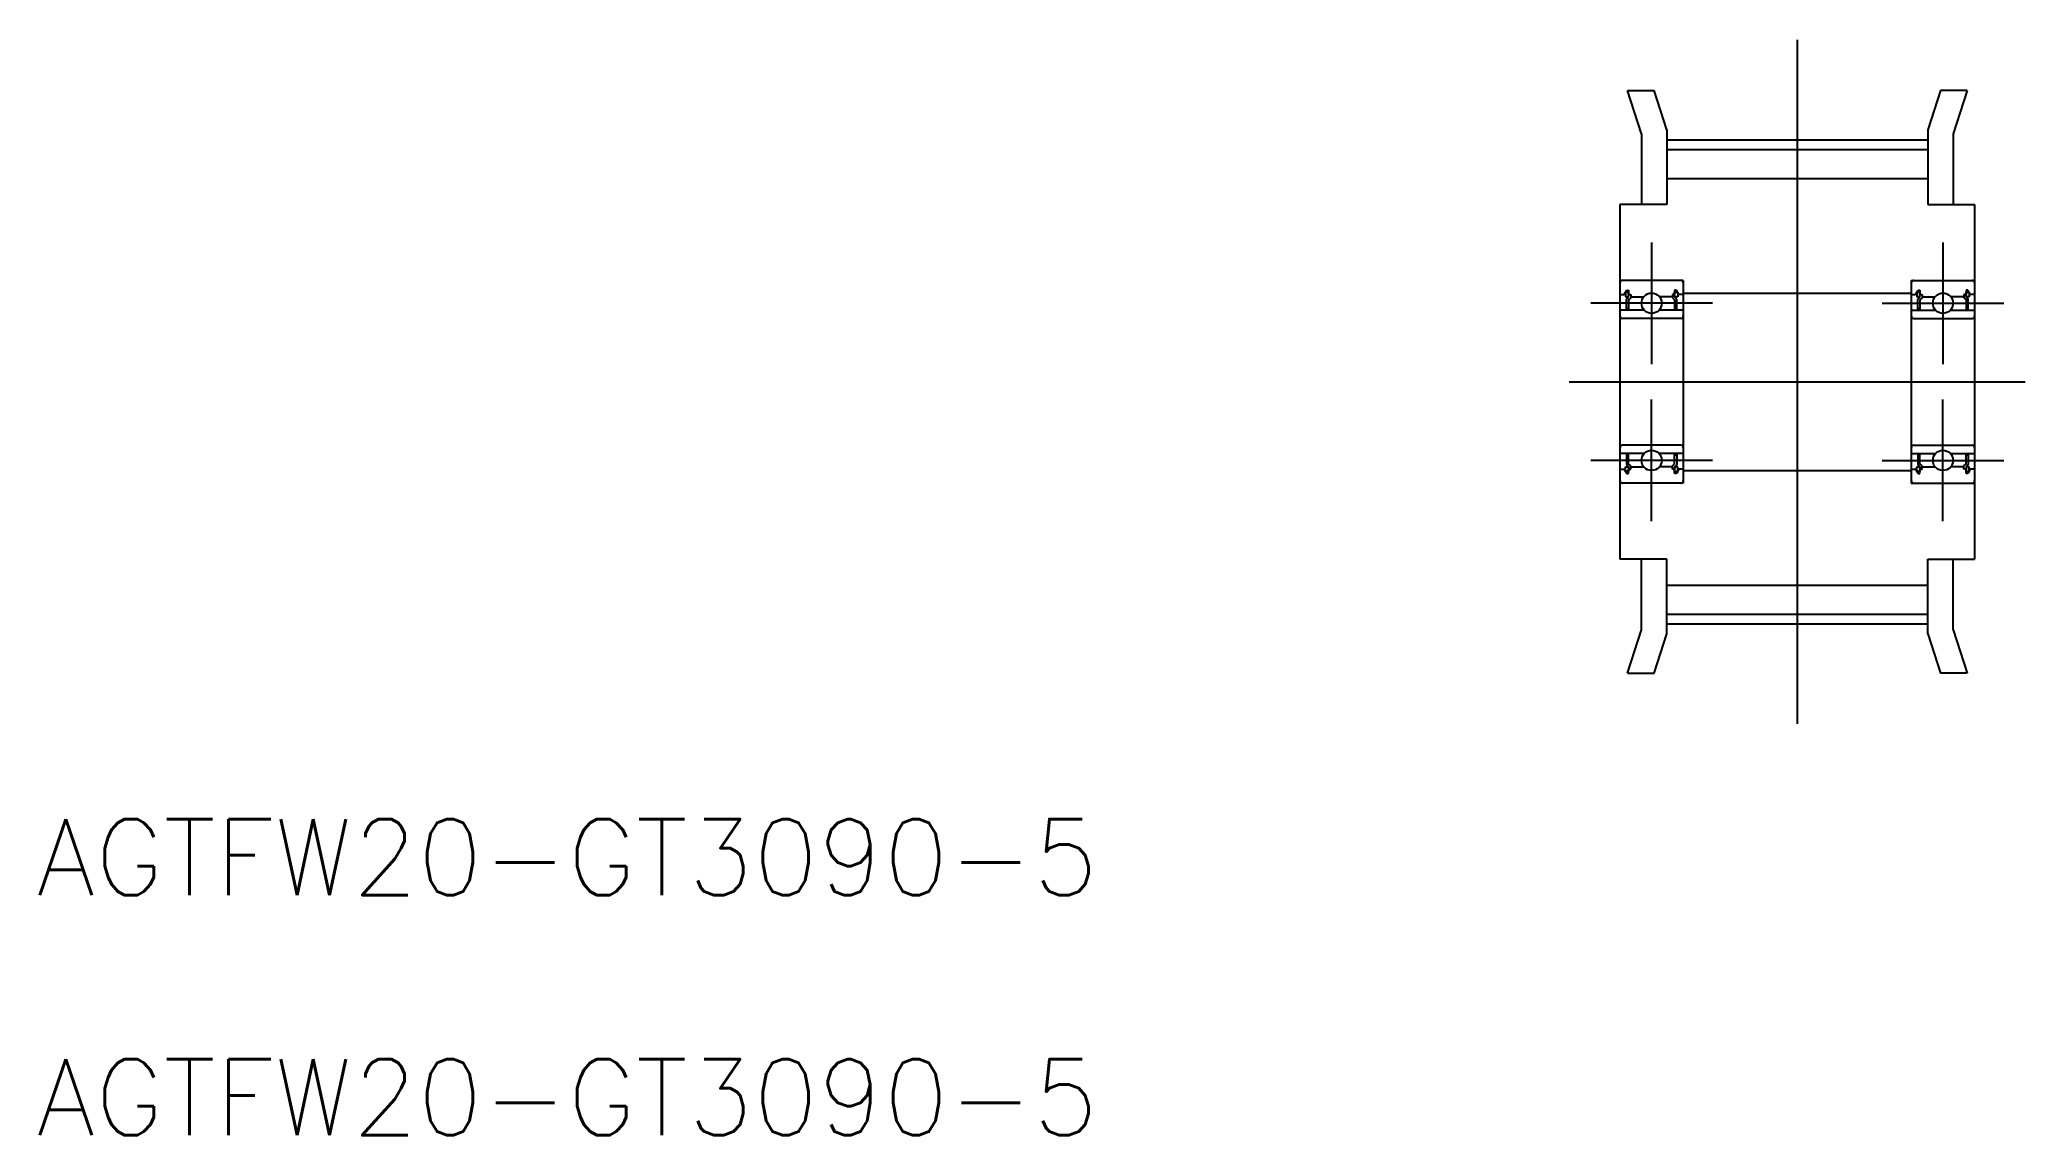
# Model space of a CAD drawing. Extents: x -62.4 to 16, y -29.7 to 13.5.
import ezdxf

# ---------------------------------------------------------------- set-up
doc = ezdxf.new("R2010")
doc.units = 0
doc.linetypes.add('CENTER', pattern=[50.8, 31.75, -6.35, 6.35, -6.35])
doc.layers.get('0').update_dxf_attribs({"linetype": 'CONTINUOUS'})
doc.layers.add('CENTER', color=1, linetype='CENTER')
doc.styles.get("Standard").update_dxf_attribs({"font": 'txt.shx', "height": 3, "bigfont": 'bigfont.shx'})

msp = doc.modelspace()

# ---------------------------------------------------------------- linework, layer by layer
at = {"color": 7, "linetype": 'CONTINUOUS'}
for p, q in [((0.85, 9.79), (0.3, 11.5)), ((0.3, 11.5), (1.35, 11.5)), ((1.85, 9.947), (1.35, 11.5)), ((12.65, 11.5), (12.15, 9.947)), ((13.7, 11.5), (12.65, 11.5)), ((13.7, 11.5), (13.15, 9.79)), ((0.85, 9.79), (0.85, 7)), ((1.85, 9.947), (1.85, 7)), ((12.15, 9.947), (12.15, 7)), ((13.15, 9.79), (13.15, 7)), ((1.85, 9.17), (12.15, 9.17)), ((1.85, 8.03), (12.15, 8.03)), ((0, 7), (0, -7)), ((1.85, 7), (0, 7)), ((12.15, 7), (14, 7)), ((14, 7), (14, -7)), ((2.5, 4), (0, 4)), ((2.5, 4), (2.5, -4)), ((11.5, 4), (11.5, -4)), ((11.5, 4), (14, 4)), ((0, 3.9), (0, -3.9)), ((0, 3.45), (0.17, 3.45)), ((0.17, 3.45), (0.268, 3.62)), ((0.34, 3.535), (0.219, 3.535)), ((0.219, 3.535), (0.219, 3.35)), ((0.219, 3.35), (0.34, 3.35)), ((0.255, 3.265), (0.34, 3.35)), ((0.255, 2.825), (0.255, 3.265)), ((0.268, 3.62), (0.34, 3.62)), ((0.34, 3.62), (0.34, 3.45)), ((0.34, 3.35), (0.34, 3.535)), ((0.34, 3.45), (0.425, 3.45)), ((0.425, 3.315), (0.34, 3.23)), ((0.34, 3.23), (0.34, 2.825)), ((0.425, 3.45), (0.425, 3.315)), ((0.425, 3.38), (0.455, 3.35)), ((0.455, 3.35), (0.938, 3.35)), ((2.045, 3.35), (1.562, 3.35)), ((2.075, 3.38), (2.045, 3.35)), ((2.16, 3.45), (2.075, 3.45)), ((2.075, 3.45), (2.075, 3.315)), ((2.075, 3.315), (2.16, 3.23)), ((2.16, 3.62), (2.16, 3.45)), ((2.232, 3.62), (2.16, 3.62)), ((2.16, 3.35), (2.16, 3.535)), ((2.16, 3.535), (2.281, 3.535)), ((2.245, 3.265), (2.16, 3.35)), ((2.281, 3.35), (2.16, 3.35)), ((2.16, 3.23), (2.16, 2.825)), ((2.33, 3.45), (2.232, 3.62)), ((2.245, 2.825), (2.245, 3.265)), ((2.281, 3.535), (2.281, 3.35)), ((2.5, 3.45), (2.33, 3.45)), ((2.5, 3.5), (11.5, 3.5)), ((11.5, 3.45), (11.67, 3.45)), ((11.67, 3.45), (11.768, 3.62)), ((11.84, 3.535), (11.719, 3.535)), ((11.719, 3.535), (11.719, 3.35)), ((11.719, 3.35), (11.84, 3.35)), ((11.755, 3.265), (11.84, 3.35)), ((11.755, 2.825), (11.755, 3.265)), ((11.768, 3.62), (11.84, 3.62)), ((11.84, 3.62), (11.84, 3.45)), ((11.84, 3.35), (11.84, 3.535)), ((11.84, 3.45), (11.925, 3.45)), ((11.925, 3.315), (11.84, 3.23)), ((11.84, 3.23), (11.84, 2.825)), ((11.925, 3.45), (11.925, 3.315)), ((11.925, 3.38), (11.955, 3.35)), ((11.955, 3.35), (12.438, 3.35)), ((13.545, 3.35), (13.062, 3.35)), ((13.575, 3.38), (13.545, 3.35)), ((13.575, 3.45), (13.575, 3.315)), ((13.66, 3.45), (13.575, 3.45)), ((13.575, 3.315), (13.66, 3.23)), ((13.66, 3.62), (13.66, 3.45)), ((13.732, 3.62), (13.66, 3.62)), ((13.66, 3.35), (13.66, 3.535)), ((13.66, 3.535), (13.781, 3.535)), ((13.745, 3.265), (13.66, 3.35)), ((13.781, 3.35), (13.66, 3.35)), ((13.66, 3.23), (13.66, 2.825)), ((13.83, 3.45), (13.732, 3.62)), ((13.745, 2.825), (13.745, 3.265)), ((13.781, 3.535), (13.781, 3.35)), ((14, 3.45), (13.83, 3.45)), ((14, 3.9), (14, -3.9)), ((0.96, 2.825), (0, 2.825)), ((2.4, 2.5), (0.1, 2.5)), ((0.34, 2.878), (0.255, 2.878)), ((2.5, 2.825), (1.54, 2.825)), ((2.16, 2.878), (2.245, 2.878)), ((11.5, 2.825), (12.46, 2.825)), ((11.6, 2.5), (13.9, 2.5)), ((11.84, 2.878), (11.755, 2.878)), ((13.04, 2.825), (14, 2.825)), ((13.66, 2.878), (13.745, 2.878)), ((0.96, -2.825), (0, -2.825)), ((2.4, -2.5), (0.1, -2.5)), ((0.255, -2.825), (0.255, -3.265)), ((0.34, -2.878), (0.255, -2.878)), ((0.34, -3.23), (0.34, -2.825)), ((2.5, -2.825), (1.54, -2.825)), ((2.16, -3.23), (2.16, -2.825)), ((2.16, -2.878), (2.245, -2.878)), ((2.245, -2.825), (2.245, -3.265)), ((11.5, -2.825), (12.46, -2.825)), ((11.6, -2.5), (13.9, -2.5)), ((11.755, -2.825), (11.755, -3.265)), ((11.84, -2.878), (11.755, -2.878)), ((11.84, -3.23), (11.84, -2.825)), ((13.04, -2.825), (14, -2.825)), ((13.66, -3.23), (13.66, -2.825)), ((13.66, -2.878), (13.745, -2.878)), ((13.745, -2.825), (13.745, -3.265)), ((0, -3.45), (0.17, -3.45)), ((0.17, -3.45), (0.268, -3.62)), ((0.219, -3.35), (0.34, -3.35)), ((0.219, -3.535), (0.219, -3.35)), ((0.34, -3.535), (0.219, -3.535)), ((0.255, -3.265), (0.34, -3.35)), ((0.268, -3.62), (0.34, -3.62)), ((0.425, -3.315), (0.34, -3.23)), ((0.34, -3.35), (0.34, -3.535)), ((0.34, -3.62), (0.34, -3.45)), ((0.34, -3.45), (0.425, -3.45)), ((0.425, -3.45), (0.425, -3.315)), ((0.425, -3.38), (0.455, -3.35)), ((0.455, -3.35), (0.938, -3.35)), ((2.045, -3.35), (1.562, -3.35)), ((2.075, -3.38), (2.045, -3.35)), ((2.075, -3.315), (2.16, -3.23)), ((2.075, -3.45), (2.075, -3.315)), ((2.16, -3.45), (2.075, -3.45)), ((2.245, -3.265), (2.16, -3.35)), ((2.16, -3.35), (2.16, -3.535)), ((2.281, -3.35), (2.16, -3.35)), ((2.16, -3.62), (2.16, -3.45)), ((2.16, -3.535), (2.281, -3.535)), ((2.232, -3.62), (2.16, -3.62)), ((2.33, -3.45), (2.232, -3.62)), ((2.281, -3.535), (2.281, -3.35)), ((2.5, -3.45), (2.33, -3.45)), ((2.5, -3.5), (11.5, -3.5)), ((11.5, -3.45), (11.67, -3.45)), ((11.67, -3.45), (11.768, -3.62)), ((11.719, -3.35), (11.84, -3.35)), ((11.719, -3.535), (11.719, -3.35)), ((11.84, -3.535), (11.719, -3.535)), ((11.755, -3.265), (11.84, -3.35)), ((11.768, -3.62), (11.84, -3.62)), ((11.925, -3.315), (11.84, -3.23)), ((11.84, -3.35), (11.84, -3.535)), ((11.84, -3.45), (11.925, -3.45)), ((11.84, -3.62), (11.84, -3.45)), ((11.925, -3.45), (11.925, -3.315)), ((11.925, -3.38), (11.955, -3.35)), ((11.955, -3.35), (12.438, -3.35)), ((13.545, -3.35), (13.062, -3.35)), ((13.575, -3.38), (13.545, -3.35)), ((13.575, -3.315), (13.66, -3.23)), ((13.575, -3.45), (13.575, -3.315)), ((13.66, -3.45), (13.575, -3.45)), ((13.745, -3.265), (13.66, -3.35)), ((13.66, -3.35), (13.66, -3.535)), ((13.781, -3.35), (13.66, -3.35)), ((13.66, -3.62), (13.66, -3.45)), ((13.66, -3.535), (13.781, -3.535)), ((13.732, -3.62), (13.66, -3.62)), ((13.83, -3.45), (13.732, -3.62)), ((13.781, -3.535), (13.781, -3.35)), ((14, -3.45), (13.83, -3.45)), ((2.5, -4), (0, -4)), ((11.5, -4), (14, -4)), ((1.85, -7), (0, -7)), ((0.85, -9.79), (0.85, -7)), ((1.85, -9.947), (1.85, -7)), ((12.15, -9.947), (12.15, -7)), ((12.15, -7), (14, -7)), ((13.15, -9.79), (13.15, -7)), ((1.85, -8.03), (12.15, -8.03)), ((1.85, -9.17), (12.15, -9.17)), ((0.3, -11.5), (0.85, -9.79)), ((1.35, -11.5), (1.85, -9.947)), ((12.15, -9.947), (12.65, -11.5)), ((13.15, -9.79), (13.7, -11.5)), ((0.3, -11.5), (1.35, -11.5)), ((13.7, -11.5), (12.65, -11.5))]:
    msp.add_line(p, q, dxfattribs=at)
for centre in [(1.25, 3.1), (12.75, 3.1), (1.25, -3.1), (12.75, -3.1)]:
    msp.add_circle(centre, 0.4, dxfattribs=at)
for centre, start, end in [((0.1, 3.9), 90, 180), ((2.4, 3.9), 0, 90), ((11.6, 3.9), 90, 180), ((13.9, 3.9), 360, 90), ((0.1, 2.6), 180, 270), ((2.4, 2.6), 270, 0), ((11.6, 2.6), 180, 270), ((13.9, 2.6), 270, 360), ((0.1, -2.6), 90, 180), ((2.4, -2.6), 360, 90), ((11.6, -2.6), 90, 180), ((13.9, -2.6), 360, 90), ((0.1, -3.9), 180, 270), ((2.4, -3.9), 270, 0), ((11.6, -3.9), 180, 270), ((13.9, -3.9), 270, 360)]:
    msp.add_arc(centre, 0.1, start, end, dxfattribs=at)
at = {"layer": 'CENTER', "color": 1, "linetype": 'CENTER'}
for p, q in [((7, 13.5), (7, -13.5)), ((1.85, 9.55), (12.15, 9.55)), ((1.25, 5.5), (1.25, 0.7)), ((12.75, 5.5), (12.75, 0.7)), ((3.65, 3.1), (-1.15, 3.1)), ((10.35, 3.1), (15.15, 3.1)), ((-2, 0), (16, 0)), ((1.25, -5.5), (1.25, -0.7)), ((12.75, -5.5), (12.75, -0.7)), ((3.65, -3.1), (-1.15, -3.1)), ((10.35, -3.1), (15.15, -3.1)), ((1.85, -9.55), (12.15, -9.55))]:
    msp.add_line(p, q, dxfattribs=at)

# ---------------------------------------------------------------- texts
at = {"color": 7, "linetype": 'CONTINUOUS'}
for p in [(-62.504, -20.256), (-62.504, -29.733)]:
    msp.add_text('AGTFW20-GT3090-5', height=3, dxfattribs=at).set_placement(p)

doc.saveas('drawing.dxf')
